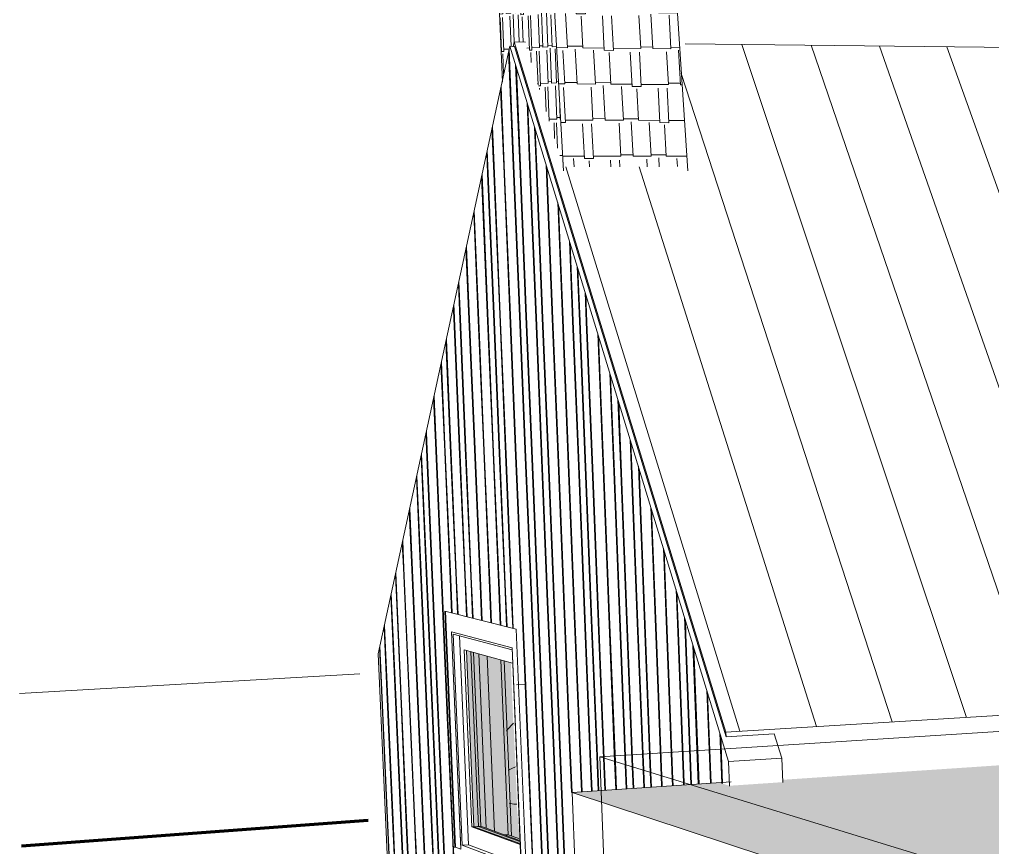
# Model space of a CAD drawing. Header units: inches. Extents: x 5690 to 5695, y -585 to 907.
# Drawn here: x 5690.0548 to 5690.2685, y 907.0477 to 907.2295 of the extents above; entities that cross this region are included whole.
import ezdxf

# ---------------------------------------------------------------- set-up
doc = ezdxf.new("R2010")
doc.units = ezdxf.units.IN
doc.header["$MEASUREMENT"] = 0
doc.layers.add('A-GLAZ-1', color=151, linetype='Continuous', lineweight=13, transparency=0.75)
for name, color, linetype, lineweight in [('A-GLAZ-2', 151, 'Continuous', 9), ('A-ROOF', 132, 'Continuous', 13), ('A-ROOF-1', 132, 'Continuous', 9), ('A-ROOF-PATT-1', 132, 'Continuous', 9), ('A-WALL', 113, 'Continuous', 13), ('A-WALL-1', 113, 'Continuous', 9), ('A-WALL-PATT-1', 111, 'Continuous', 9), ('C-TOPO', 7, 'Continuous', 9), ('C-TOPO-MAJR', 7, 'Continuous', 70), ('G-ANNO-SYMB-1', 111, 'Continuous', 9), ('I-WALL', 2, 'Continuous', 13), ('I-WALL-1', 2, 'Continuous', 9), ('M-HVAC-DUCT', 70, 'Continuous', 9)]:
    doc.layers.add(name, color=color, linetype=linetype, lineweight=lineweight)

# ---------------------------------------------------------------- blocks, each defined once
blk = doc.blocks.new('FP_16-3D View 1')
at = {"layer": 'A-WALL-PATT-1'}
for p, q in [((5690.17275, 907.24725), (5690.17252, 907.25152)), ((5690.17546, 907.24719), (5690.17522, 907.25146)), ((5690.17951, 907.2471), (5690.17927, 907.25136)), ((5690.18287, 907.24703), (5690.18264, 907.25128)), ((5690.18759, 907.24643), (5690.18733, 907.25117)), ((5690.18959, 907.24639), (5690.18933, 907.25112)), ((5690.19555, 907.24675), (5690.19532, 907.25098)), ((5690.1982, 907.2467), (5690.19797, 907.25091)), ((5690.1714, 907.24728), (5690.17275, 907.24725)), ((5690.17274, 907.24758), (5690.17544, 907.24752)), ((5690.17546, 907.24719), (5690.17951, 907.2471)), ((5690.17949, 907.24744), (5690.18285, 907.24736)), ((5690.17289, 907.23878), (5690.17246, 907.24643)), ((5690.17894, 907.23917), (5690.17854, 907.24646)), ((5690.18163, 907.23912), (5690.18121, 907.24674)), ((5690.18287, 907.24703), (5690.18756, 907.24693)), ((5690.18566, 907.23905), (5690.18525, 907.24648)), ((5690.18759, 907.24643), (5690.18959, 907.24639)), ((5690.189, 907.23899), (5690.18862, 907.24592)), ((5690.18956, 907.24689), (5690.19555, 907.24675)), ((5690.19368, 907.23841), (5690.19327, 907.24598)), ((5690.19567, 907.23837), (5690.19526, 907.24594)), ((5690.19553, 907.24708), (5690.19818, 907.24703)), ((5690.1982, 907.2467), (5690.19824, 907.2467)), ((5690.17187, 907.2388), (5690.17289, 907.23878)), ((5690.17286, 907.23928), (5690.17894, 907.23917)), ((5690.17892, 907.2395), (5690.18161, 907.23945)), ((5690.18163, 907.23912), (5690.18566, 907.23905)), ((5690.18564, 907.23938), (5690.18898, 907.23932)), ((5690.18776, 907.2311), (5690.18735, 907.23869)), ((5690.189, 907.23899), (5690.19366, 907.2389)), ((5690.19565, 907.23887), (5690.19876, 907.23881)), ((5690.17705, 907.23075), (5690.17663, 907.23838)), ((5690.17907, 907.23073), (5690.17865, 907.23835)), ((5690.18509, 907.23114), (5690.18469, 907.2384)), ((5690.19176, 907.23104), (5690.19136, 907.23845)), ((5690.19368, 907.23841), (5690.19567, 907.23837)), ((5690.19508, 907.23099), (5690.19471, 907.2379)), ((5690.17227, 907.23165), (5690.17227, 907.23165)), ((5690.17229, 907.23132), (5690.17702, 907.23125)), ((5690.1751, 907.22332), (5690.17469, 907.23079)), ((5690.17705, 907.23075), (5690.17907, 907.23073)), ((5690.17848, 907.22329), (5690.17809, 907.23024)), ((5690.17905, 907.23122), (5690.18509, 907.23114)), ((5690.18321, 907.22274), (5690.18279, 907.23034)), ((5690.18522, 907.22272), (5690.1848, 907.23032)), ((5690.18507, 907.23147), (5690.18775, 907.23143)), ((5690.18776, 907.2311), (5690.19176, 907.23104)), ((5690.1912, 907.22315), (5690.1908, 907.2304)), ((5690.19175, 907.23137), (5690.19507, 907.23132)), ((5690.19386, 907.22313), (5690.19344, 907.23069)), ((5690.19508, 907.23099), (5690.19928, 907.23093)), ((5690.19783, 907.22308), (5690.19743, 907.23047)), ((5690.17509, 907.22366), (5690.17846, 907.22362)), ((5690.17274, 907.22335), (5690.1751, 907.22332)), ((5690.17453, 907.21538), (5690.17413, 907.22267)), ((5690.17724, 907.21536), (5690.17681, 907.22298)), ((5690.17848, 907.22329), (5690.18318, 907.22324)), ((5690.18127, 907.21533), (5690.18086, 907.22277)), ((5690.18321, 907.22274), (5690.18522, 907.22272)), ((5690.18463, 907.21531), (5690.18424, 907.22224)), ((5690.18519, 907.22322), (5690.1912, 907.22315)), ((5690.18933, 907.21478), (5690.18891, 907.22236)), ((5690.19133, 907.21477), (5690.19091, 907.22234)), ((5690.19118, 907.22348), (5690.19384, 907.22346)), ((5690.19386, 907.22313), (5690.19783, 907.22308)), ((5690.19727, 907.21522), (5690.19688, 907.22244)), ((5690.19782, 907.22341), (5690.19977, 907.22339)), ((5690.19991, 907.2152), (5690.1995, 907.22274)), ((5690.17318, 907.21539), (5690.17453, 907.21538)), ((5690.17452, 907.21571), (5690.17722, 907.21569)), ((5690.17724, 907.21536), (5690.18127, 907.21533)), ((5690.18125, 907.21566), (5690.18461, 907.21564)), ((5690.18463, 907.21531), (5690.1893, 907.21528)), ((5690.1913, 907.21526), (5690.19727, 907.21522)), ((5690.19725, 907.21555), (5690.1999, 907.21553)), ((5690.19991, 907.2152), (5690.20031, 907.2152)), ((5690.17467, 907.20693), (5690.17424, 907.21455)), ((5690.18071, 907.20741), (5690.1803, 907.21468)), ((5690.18339, 907.2074), (5690.18297, 907.21499)), ((5690.1874, 907.20739), (5690.18699, 907.2148)), ((5690.18933, 907.21478), (5690.19133, 907.21477)), ((5690.19074, 907.20738), (5690.19036, 907.21428)), ((5690.19541, 907.20687), (5690.195, 907.21442)), ((5690.1974, 907.20686), (5690.19698, 907.2144)), ((5690.17365, 907.20693), (5690.17467, 907.20693)), ((5690.17464, 907.20743), (5690.18071, 907.20741)), ((5690.17882, 907.19899), (5690.1784, 907.20659)), ((5690.18084, 907.19899), (5690.18042, 907.20658)), ((5690.18069, 907.20774), (5690.18337, 907.20773)), ((5690.18339, 907.2074), (5690.1874, 907.20739)), ((5690.18684, 907.19949), (5690.18644, 907.20673)), ((5690.18738, 907.20772), (5690.19072, 907.2077)), ((5690.18951, 907.19949), (5690.18909, 907.20705)), ((5690.19074, 907.20738), (5690.19538, 907.20736)), ((5690.19349, 907.19949), (5690.19309, 907.20688)), ((5690.19541, 907.20687), (5690.1974, 907.20686)), ((5690.19737, 907.20736), (5690.20083, 907.20735)), ((5690.19681, 907.19949), (5690.19643, 907.20638)), ((5690.17405, 907.19981), (5690.17405, 907.19981)), ((5690.17407, 907.19948), (5690.17879, 907.19948)), ((5690.17656, 907.19717), (5690.17646, 907.19898)), ((5690.17882, 907.19899), (5690.18084, 907.19899)), ((5690.17993, 907.19717), (5690.17986, 907.19849)), ((5690.18081, 907.19948), (5690.18684, 907.19949)), ((5690.18463, 907.19718), (5690.18454, 907.19866)), ((5690.18663, 907.19719), (5690.18655, 907.19866)), ((5690.18682, 907.19982), (5690.18949, 907.19982)), ((5690.18951, 907.19949), (5690.19349, 907.19949)), ((5690.19263, 907.1972), (5690.19254, 907.19883)), ((5690.19348, 907.19982), (5690.19679, 907.19982)), ((5690.19528, 907.1972), (5690.19517, 907.19917)), ((5690.19681, 907.19949), (5690.20134, 907.1995)), ((5690.19925, 907.19721), (5690.19915, 907.199))]:
    blk.add_line(p, q, dxfattribs=at)
blk = doc.blocks.new('FP_17-3D View 1')
at = {"layer": 'A-WALL-PATT-1'}
for p, q in [((5690.17033, 907.24744), (5690.17017, 907.25144)), ((5690.1599, 907.24629), (5690.15974, 907.25019)), ((5690.16118, 907.24594), (5690.161, 907.25034)), ((5690.16172, 907.246), (5690.16154, 907.2504)), ((5690.16332, 907.24667), (5690.16316, 907.2506)), ((5690.16405, 907.24675), (5690.16389, 907.25069)), ((5690.16514, 907.24687), (5690.16498, 907.25082)), ((5690.16606, 907.24697), (5690.1659, 907.25093)), ((5690.16737, 907.24661), (5690.16719, 907.25108)), ((5690.16793, 907.24667), (5690.16775, 907.25115)), ((5690.16958, 907.24735), (5690.16942, 907.25135)), ((5690.16513, 907.2472), (5690.16605, 907.2473)), ((5690.16791, 907.24717), (5690.16958, 907.24735)), ((5690.16957, 907.24769), (5690.17032, 907.24777)), ((5690.17033, 907.24744), (5690.17138, 907.24755)), ((5690.15956, 907.24658), (5690.15989, 907.24662)), ((5690.1599, 907.24629), (5690.16116, 907.24643)), ((5690.16085, 907.23856), (5690.16055, 907.24587)), ((5690.16118, 907.24594), (5690.16172, 907.246)), ((5690.16175, 907.23864), (5690.16147, 907.24548)), ((5690.1617, 907.24649), (5690.16332, 907.24667)), ((5690.16303, 907.23826), (5690.16272, 907.24578)), ((5690.16357, 907.23831), (5690.16327, 907.24584)), ((5690.16331, 907.24699), (5690.16404, 907.24707)), ((5690.16405, 907.24675), (5690.16514, 907.24687)), ((5690.16519, 907.23895), (5690.1649, 907.24618)), ((5690.16592, 907.23902), (5690.16562, 907.24659)), ((5690.16606, 907.24697), (5690.16735, 907.24711)), ((5690.16703, 907.23912), (5690.16673, 907.24654)), ((5690.16737, 907.24661), (5690.16793, 907.24667)), ((5690.16795, 907.2392), (5690.16767, 907.24615)), ((5690.16927, 907.23882), (5690.16896, 907.24645)), ((5690.16983, 907.23887), (5690.16952, 907.24651)), ((5690.1715, 907.23953), (5690.17121, 907.24686)), ((5690.16084, 907.23888), (5690.16173, 907.23896)), ((5690.16175, 907.23864), (5690.16301, 907.23875)), ((5690.16355, 907.2388), (5690.16519, 907.23895)), ((5690.16518, 907.23928), (5690.16591, 907.23935)), ((5690.16592, 907.23902), (5690.16703, 907.23912)), ((5690.16701, 907.23945), (5690.16794, 907.23953)), ((5690.16781, 907.23124), (5690.1675, 907.23883)), ((5690.16795, 907.2392), (5690.16925, 907.23932)), ((5690.16892, 907.23132), (5690.16862, 907.23877)), ((5690.16927, 907.23882), (5690.16983, 907.23887)), ((5690.16981, 907.23937), (5690.1715, 907.23953)), ((5690.17118, 907.23099), (5690.17088, 907.23863)), ((5690.17175, 907.23103), (5690.17144, 907.23868)), ((5690.17149, 907.23986), (5690.17181, 907.23989)), ((5690.1599, 907.23847), (5690.16085, 907.23856)), ((5690.1609, 907.23075), (5690.16061, 907.23788)), ((5690.16162, 907.2308), (5690.16131, 907.23827)), ((5690.1627, 907.23088), (5690.1624, 907.23821)), ((5690.16303, 907.23826), (5690.16357, 907.23831)), ((5690.1636, 907.23094), (5690.16332, 907.2378)), ((5690.16489, 907.23054), (5690.16459, 907.23807)), ((5690.16544, 907.23058), (5690.16513, 907.23812)), ((5690.16707, 907.23119), (5690.16678, 907.23843)), ((5690.16985, 907.23139), (5690.16957, 907.23835)), ((5690.16022, 907.2307), (5690.1609, 907.23075)), ((5690.16089, 907.23107), (5690.16161, 907.23112)), ((5690.16162, 907.2308), (5690.1627, 907.23088)), ((5690.16272, 907.22364), (5690.16245, 907.23021)), ((5690.16268, 907.2312), (5690.16359, 907.23127)), ((5690.16341, 907.22458), (5690.16316, 907.23058)), ((5690.1636, 907.23094), (5690.16487, 907.23103)), ((5690.1645, 907.22457), (5690.16426, 907.2305)), ((5690.16489, 907.23054), (5690.16544, 907.23058)), ((5690.16541, 907.22455), (5690.16519, 907.23007)), ((5690.16542, 907.23107), (5690.16707, 907.23119)), ((5690.16677, 907.22277), (5690.16646, 907.23032)), ((5690.16732, 907.2228), (5690.16701, 907.23036)), ((5690.16706, 907.23152), (5690.1678, 907.23157)), ((5690.16781, 907.23124), (5690.16892, 907.23132)), ((5690.16896, 907.22338), (5690.16867, 907.23064)), ((5690.16891, 907.23165), (5690.16984, 907.23172)), ((5690.16971, 907.22342), (5690.1694, 907.23103)), ((5690.16985, 907.23139), (5690.17116, 907.23149)), ((5690.17083, 907.22348), (5690.17053, 907.23094)), ((5690.17118, 907.23099), (5690.17175, 907.23103)), ((5690.17177, 907.22353), (5690.17148, 907.23051)), ((5690.17173, 907.23153), (5690.17228, 907.23157)), ((5690.16062, 907.22245), (5690.16031, 907.22989)), ((5690.16115, 907.22248), (5690.16085, 907.22993)), ((5690.16895, 907.22371), (5690.16969, 907.22375)), ((5690.17081, 907.22381), (5690.17175, 907.22386)), ((5690.16054, 907.22293), (5690.1606, 907.22294)), ((5690.16062, 907.22245), (5690.16115, 907.22248)), ((5690.16109, 907.21758), (5690.16091, 907.22198)), ((5690.16113, 907.22297), (5690.16227, 907.22303)), ((5690.16617, 907.22323), (5690.16675, 907.22326)), ((5690.16677, 907.22277), (5690.16732, 907.2228)), ((5690.16716, 907.22004), (5690.16706, 907.22229)), ((5690.1673, 907.22329), (5690.16896, 907.22338)), ((5690.16865, 907.2152), (5690.16835, 907.22252)), ((5690.16921, 907.21498), (5690.1689, 907.22255)), ((5690.16971, 907.22342), (5690.17083, 907.22348)), ((5690.17087, 907.21553), (5690.17057, 907.2228)), ((5690.17162, 907.21555), (5690.17131, 907.22318)), ((5690.17177, 907.22353), (5690.17272, 907.22358)), ((5690.17274, 907.21559), (5690.17244, 907.22307)), ((5690.16857, 907.21545), (5690.16864, 907.21545)), ((5690.16919, 907.21547), (5690.17087, 907.21553)), ((5690.17085, 907.21586), (5690.1716, 907.21588)), ((5690.17162, 907.21555), (5690.17274, 907.21559)), ((5690.17273, 907.21592), (5690.17315, 907.21594)), ((5690.16872, 907.21496), (5690.16921, 907.21498)), ((5690.16897, 907.21416), (5690.16895, 907.21447)), ((5690.17046, 907.2093), (5690.17025, 907.21468)), ((5690.17111, 907.2072), (5690.17081, 907.2147)), ((5690.17278, 907.20762), (5690.17249, 907.21492)), ((5690.17354, 907.20764), (5690.17334, 907.21262)), ((5690.17109, 907.2076), (5690.17278, 907.20762)), ((5690.17229, 907.20335), (5690.17216, 907.20679)), ((5690.17294, 907.20125), (5690.17272, 907.20679)), ((5690.17277, 907.20796), (5690.17352, 907.20797)), ((5690.17354, 907.20764), (5690.17362, 907.20764)), ((5690.17343, 907.19968), (5690.17406, 907.19967)), ((5690.17414, 907.19737), (5690.17408, 907.19885))]:
    blk.add_line(p, q, dxfattribs=at)
blk = doc.blocks.new('FP_18-3D View 1')
at = {"layer": 'A-WALL-PATT-1'}
for p, q in [((5690.1633, 907.19562), (5690.1622, 907.22243)), ((5690.16344, 907.19562), (5690.16232, 907.22296)), ((5690.16471, 907.1956), (5690.16374, 907.21945)), ((5690.16485, 907.1956), (5690.16389, 907.21893)), ((5690.16118, 907.19565), (5690.16042, 907.21419)), ((5690.16132, 907.19564), (5690.16053, 907.21472)), ((5690.16687, 907.19557), (5690.16623, 907.21131)), ((5690.16701, 907.19557), (5690.16639, 907.21079)), ((5690.15895, 907.19567), (5690.15854, 907.20553)), ((5690.15908, 907.19567), (5690.15865, 907.20605)), ((5690.1683, 907.19555), (5690.16788, 907.2059)), ((5690.16844, 907.19555), (5690.16804, 907.20537)), ((5690.15758, 907.19569), (5690.15739, 907.20021)), ((5690.15771, 907.19569), (5690.1575, 907.20073)), ((5690.1705, 907.19553), (5690.17041, 907.19763)), ((5690.17064, 907.19552), (5690.17058, 907.1971)), ((5690.15749, 907.16503), (5690.15625, 907.19494)), ((5690.15763, 907.16502), (5690.15636, 907.19545)), ((5690.15886, 907.16491), (5690.15758, 907.19569)), ((5690.15758, 907.19569), (5690.15758, 907.19569)), ((5690.15899, 907.1649), (5690.15771, 907.19569)), ((5690.15771, 907.19569), (5690.15771, 907.19569)), ((5690.16023, 907.16479), (5690.15895, 907.19567)), ((5690.15895, 907.19567), (5690.15895, 907.19567)), ((5690.16036, 907.16478), (5690.15908, 907.19567)), ((5690.15908, 907.19567), (5690.15908, 907.19567)), ((5690.16246, 907.1646), (5690.16118, 907.19565)), ((5690.16118, 907.19565), (5690.16118, 907.19565)), ((5690.1626, 907.16459), (5690.16132, 907.19564)), ((5690.16132, 907.19564), (5690.16132, 907.19564)), ((5690.16458, 907.16441), (5690.1633, 907.19562)), ((5690.1633, 907.19562), (5690.1633, 907.19562)), ((5690.16472, 907.1644), (5690.16344, 907.19562)), ((5690.16344, 907.19562), (5690.16344, 907.19562)), ((5690.16599, 907.16429), (5690.16471, 907.1956)), ((5690.16471, 907.1956), (5690.16471, 907.1956)), ((5690.16613, 907.16428), (5690.16485, 907.1956)), ((5690.16485, 907.1956), (5690.16485, 907.1956)), ((5690.16815, 907.1641), (5690.16687, 907.19557)), ((5690.16687, 907.19557), (5690.16687, 907.19557)), ((5690.16829, 907.16409), (5690.16701, 907.19557)), ((5690.16701, 907.19557), (5690.16701, 907.19557)), ((5690.16959, 907.16397), (5690.1683, 907.19555)), ((5690.1683, 907.19555), (5690.1683, 907.19555)), ((5690.16973, 907.16396), (5690.16844, 907.19555)), ((5690.16844, 907.19555), (5690.16844, 907.19555)), ((5690.17178, 907.16378), (5690.1705, 907.19553)), ((5690.1705, 907.19553), (5690.1705, 907.19553)), ((5690.17192, 907.16377), (5690.17064, 907.19552)), ((5690.17064, 907.19552), (5690.17064, 907.19552)), ((5690.15557, 907.1652), (5690.15464, 907.18752)), ((5690.174, 907.16359), (5690.17297, 907.1893)), ((5690.17414, 907.16358), (5690.17313, 907.18876)), ((5690.15544, 907.16521), (5690.15453, 907.18701)), ((5690.17624, 907.16339), (5690.17554, 907.18088)), ((5690.15341, 907.16539), (5690.15283, 907.17918)), ((5690.15354, 907.16538), (5690.15294, 907.17968)), ((5690.17638, 907.16338), (5690.17571, 907.18034)), ((5690.17773, 907.16326), (5690.17725, 907.17529)), ((5690.17788, 907.16325), (5690.17742, 907.17475)), ((5690.15141, 907.16557), (5690.15116, 907.17144)), ((5690.15153, 907.16556), (5690.15126, 907.17193)), ((5690.17923, 907.16313), (5690.17897, 907.16967)), ((5690.17938, 907.16312), (5690.17914, 907.16912)), ((5690.15009, 907.16568), (5690.15006, 907.16637)), ((5690.15022, 907.16567), (5690.15017, 907.16686)), ((5690.15136, 907.13572), (5690.15009, 907.16568)), ((5690.15009, 907.16568), (5690.15009, 907.16568)), ((5690.15149, 907.1357), (5690.15022, 907.16567)), ((5690.15022, 907.16567), (5690.15022, 907.16567)), ((5690.15268, 907.13551), (5690.15141, 907.16557)), ((5690.15141, 907.16557), (5690.15141, 907.16557)), ((5690.1528, 907.13549), (5690.15153, 907.16556)), ((5690.15153, 907.16556), (5690.15153, 907.16556)), ((5690.15469, 907.13519), (5690.15341, 907.16539)), ((5690.15341, 907.16539), (5690.15341, 907.16539)), ((5690.15482, 907.13517), (5690.15354, 907.16538)), ((5690.15354, 907.16538), (5690.15354, 907.16538)), ((5690.15672, 907.13486), (5690.15544, 907.16521)), ((5690.15544, 907.16521), (5690.15544, 907.16521)), ((5690.15685, 907.13484), (5690.15557, 907.1652)), ((5690.15557, 907.1652), (5690.15557, 907.1652)), ((5690.15877, 907.13453), (5690.15749, 907.16503)), ((5690.15749, 907.16503), (5690.15749, 907.16503)), ((5690.1589, 907.13451), (5690.15763, 907.16502)), ((5690.15763, 907.16502), (5690.15763, 907.16502)), ((5690.16013, 907.13431), (5690.15886, 907.16491)), ((5690.15886, 907.16491), (5690.15886, 907.16491)), ((5690.16026, 907.13429), (5690.15899, 907.1649)), ((5690.15899, 907.1649), (5690.15899, 907.1649)), ((5690.1615, 907.13409), (5690.16023, 907.16479)), ((5690.16023, 907.16479), (5690.16023, 907.16479)), ((5690.16164, 907.13406), (5690.16036, 907.16478)), ((5690.16036, 907.16478), (5690.16036, 907.16478)), ((5690.16374, 907.13373), (5690.16246, 907.1646)), ((5690.16246, 907.1646), (5690.16246, 907.1646)), ((5690.16387, 907.1337), (5690.1626, 907.16459)), ((5690.1626, 907.16459), (5690.1626, 907.16459)), ((5690.16586, 907.13338), (5690.16458, 907.16441)), ((5690.16458, 907.16441), (5690.16458, 907.16441)), ((5690.16599, 907.13336), (5690.16472, 907.1644)), ((5690.16472, 907.1644), (5690.16472, 907.1644)), ((5690.16727, 907.13315), (5690.16599, 907.16429)), ((5690.16599, 907.16429), (5690.16599, 907.16429)), ((5690.16741, 907.13313), (5690.16613, 907.16428)), ((5690.16613, 907.16428), (5690.16613, 907.16428)), ((5690.16943, 907.13281), (5690.16815, 907.1641)), ((5690.16815, 907.1641), (5690.16815, 907.1641)), ((5690.16957, 907.13278), (5690.16829, 907.16409)), ((5690.16829, 907.16409), (5690.16829, 907.16409)), ((5690.17086, 907.13257), (5690.16959, 907.16397)), ((5690.16959, 907.16397), (5690.16959, 907.16397)), ((5690.171, 907.13255), (5690.16973, 907.16396)), ((5690.16973, 907.16396), (5690.16973, 907.16396)), ((5690.17306, 907.13222), (5690.17178, 907.16378)), ((5690.17178, 907.16378), (5690.17178, 907.16378)), ((5690.1732, 907.1322), (5690.17192, 907.16377)), ((5690.17192, 907.16377), (5690.17192, 907.16377)), ((5690.17527, 907.13186), (5690.174, 907.16359)), ((5690.174, 907.16359), (5690.174, 907.16359)), ((5690.17542, 907.13184), (5690.17414, 907.16358)), ((5690.17414, 907.16358), (5690.17414, 907.16358)), ((5690.17752, 907.1315), (5690.17624, 907.16339)), ((5690.17624, 907.16339), (5690.17624, 907.16339)), ((5690.17766, 907.13148), (5690.17638, 907.16338)), ((5690.17638, 907.16338), (5690.17638, 907.16338)), ((5690.17901, 907.13126), (5690.17773, 907.16326)), ((5690.17773, 907.16326), (5690.17773, 907.16326)), ((5690.17915, 907.13124), (5690.17788, 907.16325)), ((5690.17788, 907.16325), (5690.17788, 907.16325)), ((5690.18051, 907.13102), (5690.17923, 907.16313)), ((5690.17923, 907.16313), (5690.17923, 907.16313)), ((5690.18065, 907.13099), (5690.17938, 907.16312)), ((5690.17938, 907.16312), (5690.17938, 907.16312)), ((5690.18295, 907.13062), (5690.18177, 907.16053)), ((5690.1831, 907.1306), (5690.18194, 907.15997)), ((5690.14938, 907.13604), (5690.14842, 907.15877)), ((5690.14951, 907.13602), (5690.14852, 907.15926)), ((5690.14809, 907.13625), (5690.14734, 907.15381)), ((5690.14821, 907.13623), (5690.14744, 907.15429)), ((5690.18527, 907.13025), (5690.18443, 907.15185)), ((5690.18542, 907.13022), (5690.1846, 907.15129)), ((5690.14627, 907.13655), (5690.14583, 907.14682)), ((5690.14614, 907.13657), (5690.14573, 907.14635)), ((5690.18682, 907.13), (5690.18619, 907.14609)), ((5690.18697, 907.12997), (5690.18636, 907.14553)), ((5690.1441, 907.1369), (5690.14403, 907.1385)), ((5690.14422, 907.13688), (5690.14413, 907.13897)), ((5690.14535, 907.10763), (5690.1441, 907.1369)), ((5690.1441, 907.1369), (5690.1441, 907.1369)), ((5690.14548, 907.1076), (5690.14422, 907.13688)), ((5690.14422, 907.13688), (5690.14422, 907.13688)), ((5690.14741, 907.10715), (5690.14614, 907.13657)), ((5690.14614, 907.13657), (5690.14614, 907.13657)), ((5690.14753, 907.10712), (5690.14627, 907.13655)), ((5690.14627, 907.13655), (5690.14627, 907.13655)), ((5690.14935, 907.1067), (5690.14809, 907.13625)), ((5690.14809, 907.13625), (5690.14809, 907.13625)), ((5690.14948, 907.10667), (5690.14821, 907.13623)), ((5690.14821, 907.13623), (5690.14821, 907.13623)), ((5690.15065, 907.10639), (5690.14938, 907.13604)), ((5690.14938, 907.13604), (5690.14938, 907.13604)), ((5690.15077, 907.10636), (5690.14951, 907.13602)), ((5690.14951, 907.13602), (5690.14951, 907.13602)), ((5690.18918, 907.12962), (5690.18889, 907.13728)), ((5690.18934, 907.12959), (5690.18906, 907.13671)), ((5690.14422, 907.1079), (5690.14308, 907.13415)), ((5690.15262, 907.10593), (5690.15136, 907.13572)), ((5690.15136, 907.13572), (5690.15136, 907.13572)), ((5690.15275, 907.1059), (5690.15149, 907.1357)), ((5690.15149, 907.1357), (5690.15149, 907.1357)), ((5690.15394, 907.10562), (5690.15268, 907.13551)), ((5690.15268, 907.13551), (5690.15268, 907.13551)), ((5690.15407, 907.10559), (5690.1528, 907.13549)), ((5690.1528, 907.13549), (5690.1528, 907.13549)), ((5690.15595, 907.10515), (5690.15469, 907.13519)), ((5690.15469, 907.13519), (5690.15469, 907.13519)), ((5690.15608, 907.10512), (5690.15482, 907.13517)), ((5690.15482, 907.13517), (5690.15482, 907.13517)), ((5690.15798, 907.10467), (5690.15672, 907.13486)), ((5690.15672, 907.13486), (5690.15672, 907.13486)), ((5690.15811, 907.10464), (5690.15685, 907.13484)), ((5690.15685, 907.13484), (5690.15685, 907.13484)), ((5690.16003, 907.10419), (5690.15877, 907.13453)), ((5690.15877, 907.13453), (5690.15877, 907.13453)), ((5690.16016, 907.10416), (5690.1589, 907.13451)), ((5690.1589, 907.13451), (5690.1589, 907.13451)), ((5690.1614, 907.10387), (5690.16013, 907.13431)), ((5690.16013, 907.13431), (5690.16013, 907.13431)), ((5690.16153, 907.10384), (5690.16026, 907.13429)), ((5690.16026, 907.13429), (5690.16026, 907.13429)), ((5690.16277, 907.10355), (5690.1615, 907.13409)), ((5690.1615, 907.13409), (5690.1615, 907.13409)), ((5690.1629, 907.10352), (5690.16164, 907.13406)), ((5690.16164, 907.13406), (5690.16164, 907.13406)), ((5690.14409, 907.10793), (5690.14298, 907.13368)), ((5690.165, 907.10303), (5690.16374, 907.13373)), ((5690.16374, 907.13373), (5690.16374, 907.13373)), ((5690.16514, 907.10299), (5690.16387, 907.1337)), ((5690.16387, 907.1337), (5690.16387, 907.1337)), ((5690.16713, 907.10253), (5690.16586, 907.13338)), ((5690.16586, 907.13338), (5690.16586, 907.13338)), ((5690.16726, 907.1025), (5690.16599, 907.13336)), ((5690.16599, 907.13336), (5690.16599, 907.13336)), ((5690.16854, 907.1022), (5690.16727, 907.13315)), ((5690.16727, 907.13315), (5690.16727, 907.13315)), ((5690.16867, 907.10216), (5690.16741, 907.13313)), ((5690.16741, 907.13313), (5690.16741, 907.13313)), ((5690.17069, 907.10169), (5690.16943, 907.13281)), ((5690.16943, 907.13281), (5690.16943, 907.13281)), ((5690.17083, 907.10166), (5690.16957, 907.13278)), ((5690.16957, 907.13278), (5690.16957, 907.13278)), ((5690.17213, 907.10135), (5690.17086, 907.13257)), ((5690.17086, 907.13257), (5690.17086, 907.13257)), ((5690.17227, 907.10132), (5690.171, 907.13255)), ((5690.171, 907.13255), (5690.171, 907.13255)), ((5690.17433, 907.10084), (5690.17306, 907.13222)), ((5690.17306, 907.13222), (5690.17306, 907.13222)), ((5690.17447, 907.10081), (5690.1732, 907.1322)), ((5690.1732, 907.1322), (5690.1732, 907.1322)), ((5690.17654, 907.10032), (5690.17527, 907.13186)), ((5690.17527, 907.13186), (5690.17527, 907.13186)), ((5690.17669, 907.10029), (5690.17542, 907.13184)), ((5690.17542, 907.13184), (5690.17542, 907.13184)), ((5690.17878, 907.09979), (5690.17752, 907.1315)), ((5690.17752, 907.1315), (5690.17752, 907.1315)), ((5690.17893, 907.09976), (5690.17766, 907.13148)), ((5690.17766, 907.13148), (5690.17766, 907.13148)), ((5690.18028, 907.09944), (5690.17901, 907.13126)), ((5690.17901, 907.13126), (5690.17901, 907.13126)), ((5690.18042, 907.09941), (5690.17915, 907.13124)), ((5690.17915, 907.13124), (5690.17915, 907.13124)), ((5690.18178, 907.09909), (5690.18051, 907.13102)), ((5690.18051, 907.13102), (5690.18051, 907.13102)), ((5690.18192, 907.09906), (5690.18065, 907.13099)), ((5690.18065, 907.13099), (5690.18065, 907.13099)), ((5690.18422, 907.09852), (5690.18295, 907.13062)), ((5690.18295, 907.13062), (5690.18295, 907.13062)), ((5690.18437, 907.09848), (5690.1831, 907.1306)), ((5690.1831, 907.1306), (5690.1831, 907.1306)), ((5690.18654, 907.09797), (5690.18527, 907.13025)), ((5690.18527, 907.13025), (5690.18527, 907.13025)), ((5690.18669, 907.09794), (5690.18542, 907.13022)), ((5690.18542, 907.13022), (5690.18542, 907.13022)), ((5690.18809, 907.09761), (5690.18682, 907.13)), ((5690.18682, 907.13), (5690.18682, 907.13)), ((5690.18824, 907.09758), (5690.18697, 907.12997)), ((5690.18697, 907.12997), (5690.18697, 907.12997)), ((5690.19045, 907.09706), (5690.18918, 907.12962)), ((5690.18918, 907.12962), (5690.18918, 907.12962)), ((5690.1906, 907.09702), (5690.18934, 907.12959)), ((5690.18934, 907.12959), (5690.18934, 907.12959)), ((5690.19076, 907.12936), (5690.19068, 907.13142)), ((5690.19091, 907.12934), (5690.19085, 907.13086)), ((5690.14284, 907.10822), (5690.14195, 907.1289)), ((5690.14296, 907.10819), (5690.14205, 907.12936)), ((5690.19202, 907.09669), (5690.19076, 907.12936)), ((5690.19076, 907.12936), (5690.19076, 907.12936)), ((5690.19218, 907.09665), (5690.19091, 907.12934)), ((5690.19091, 907.12934), (5690.19091, 907.12934)), ((5690.14096, 907.10866), (5690.14039, 907.12171)), ((5690.14108, 907.10864), (5690.14049, 907.12217)), ((5690.19443, 907.09612), (5690.19341, 907.12248)), ((5690.19459, 907.09609), (5690.19359, 907.12191)), ((5690.13921, 907.10907), (5690.13895, 907.11505)), ((5690.13909, 907.1091), (5690.13885, 907.1146)), ((5690.19686, 907.09555), (5690.19618, 907.11345)), ((5690.19702, 907.09552), (5690.19635, 907.11288)), ((5690.14034, 907.08045), (5690.13909, 907.1091)), ((5690.13909, 907.1091), (5690.13909, 907.1091)), ((5690.14046, 907.08041), (5690.13921, 907.10907)), ((5690.13921, 907.10907), (5690.13921, 907.10907)), ((5690.14221, 907.07987), (5690.14096, 907.10866)), ((5690.14096, 907.10866), (5690.14096, 907.10866)), ((5690.14233, 907.07984), (5690.14108, 907.10864)), ((5690.14108, 907.10864), (5690.14108, 907.10864)), ((5690.13849, 907.08101), (5690.13733, 907.10757)), ((5690.13861, 907.08098), (5690.13743, 907.10802)), ((5690.14409, 907.0793), (5690.14284, 907.10822)), ((5690.14284, 907.10822), (5690.14284, 907.10822)), ((5690.14421, 907.07926), (5690.14296, 907.10819)), ((5690.14296, 907.10819), (5690.14296, 907.10819)), ((5690.14535, 907.07891), (5690.14409, 907.10793)), ((5690.14409, 907.10793), (5690.14409, 907.10793)), ((5690.14547, 907.07887), (5690.14422, 907.1079)), ((5690.14422, 907.1079), (5690.14422, 907.1079)), ((5690.14661, 907.07852), (5690.14535, 907.10763)), ((5690.14535, 907.10763), (5690.14535, 907.10763)), ((5690.14673, 907.07849), (5690.14548, 907.1076)), ((5690.14548, 907.1076), (5690.14548, 907.1076)), ((5690.14866, 907.0779), (5690.14741, 907.10715)), ((5690.14741, 907.10715), (5690.14741, 907.10715)), ((5690.14878, 907.07786), (5690.14753, 907.10712)), ((5690.14753, 907.10712), (5690.14753, 907.10712)), ((5690.14967, 907.09925), (5690.14935, 907.1067)), ((5690.14935, 907.1067), (5690.14935, 907.1067)), ((5690.14979, 907.09922), (5690.14948, 907.10667)), ((5690.14948, 907.10667), (5690.14948, 907.10667)), ((5690.15096, 907.09893), (5690.15065, 907.10639)), ((5690.15065, 907.10639), (5690.15065, 907.10639)), ((5690.15109, 907.0989), (5690.15077, 907.10636)), ((5690.15077, 907.10636), (5690.15077, 907.10636)), ((5690.15294, 907.09843), (5690.15262, 907.10593)), ((5690.15262, 907.10593), (5690.15262, 907.10593)), ((5690.15307, 907.0984), (5690.15275, 907.1059)), ((5690.15275, 907.1059), (5690.15275, 907.1059)), ((5690.15426, 907.09809), (5690.15394, 907.10562)), ((5690.15394, 907.10562), (5690.15394, 907.10562)), ((5690.15439, 907.09806), (5690.15407, 907.10559)), ((5690.15407, 907.10559), (5690.15407, 907.10559)), ((5690.15627, 907.09759), (5690.15595, 907.10515)), ((5690.15595, 907.10515), (5690.15595, 907.10515)), ((5690.1564, 907.09755), (5690.15608, 907.10512)), ((5690.15608, 907.10512), (5690.15608, 907.10512)), ((5690.1583, 907.09707), (5690.15798, 907.10467)), ((5690.15798, 907.10467), (5690.15798, 907.10467)), ((5690.15843, 907.09704), (5690.15811, 907.10464)), ((5690.15811, 907.10464), (5690.15811, 907.10464)), ((5690.16035, 907.09655), (5690.16003, 907.10419)), ((5690.16003, 907.10419), (5690.16003, 907.10419)), ((5690.16048, 907.09652), (5690.16016, 907.10416)), ((5690.16016, 907.10416), (5690.16016, 907.10416)), ((5690.19932, 907.09498), (5690.19896, 907.10434)), ((5690.13728, 907.08138), (5690.13633, 907.10297)), ((5690.1374, 907.08135), (5690.13643, 907.10342)), ((5690.16171, 907.09621), (5690.1614, 907.10387)), ((5690.1614, 907.10387), (5690.1614, 907.10387)), ((5690.16185, 907.09618), (5690.16153, 907.10384)), ((5690.16153, 907.10384), (5690.16153, 907.10384)), ((5690.16309, 907.09586), (5690.16277, 907.10355)), ((5690.16277, 907.10355), (5690.16277, 907.10355)), ((5690.16322, 907.09583), (5690.1629, 907.10352)), ((5690.1629, 907.10352), (5690.1629, 907.10352)), ((5690.16626, 907.0725), (5690.165, 907.10303)), ((5690.165, 907.10303), (5690.165, 907.10303)), ((5690.1664, 907.07246), (5690.16514, 907.10299)), ((5690.16514, 907.10299), (5690.16514, 907.10299)), ((5690.16839, 907.07185), (5690.16713, 907.10253)), ((5690.16713, 907.10253), (5690.16713, 907.10253)), ((5690.16852, 907.0718), (5690.16726, 907.1025)), ((5690.16726, 907.1025), (5690.16726, 907.1025)), ((5690.1698, 907.07141), (5690.16854, 907.1022)), ((5690.16854, 907.1022), (5690.16854, 907.1022)), ((5690.16993, 907.07137), (5690.16867, 907.10216)), ((5690.16867, 907.10216), (5690.16867, 907.10216)), ((5690.19948, 907.09494), (5690.19914, 907.10376)), ((5690.17196, 907.07075), (5690.17069, 907.10169)), ((5690.17069, 907.10169), (5690.17069, 907.10169)), ((5690.17209, 907.07071), (5690.17083, 907.10166)), ((5690.17083, 907.10166), (5690.17083, 907.10166)), ((5690.17339, 907.07031), (5690.17213, 907.10135)), ((5690.17213, 907.10135), (5690.17213, 907.10135)), ((5690.17353, 907.07027), (5690.17227, 907.10132)), ((5690.17227, 907.10132), (5690.17227, 907.10132)), ((5690.17559, 907.06964), (5690.17433, 907.10084)), ((5690.17433, 907.10084), (5690.17433, 907.10084)), ((5690.17573, 907.06959), (5690.17447, 907.10081)), ((5690.17447, 907.10081), (5690.17447, 907.10081)), ((5690.1778, 907.06896), (5690.17654, 907.10032)), ((5690.17654, 907.10032), (5690.17654, 907.10032)), ((5690.17795, 907.06891), (5690.17669, 907.10029)), ((5690.17669, 907.10029), (5690.17669, 907.10029)), ((5690.18005, 907.06827), (5690.17878, 907.09979)), ((5690.17878, 907.09979), (5690.17878, 907.09979)), ((5690.18019, 907.06823), (5690.17893, 907.09976)), ((5690.17893, 907.09976), (5690.17893, 907.09976)), ((5690.18154, 907.06781), (5690.18028, 907.09944)), ((5690.18028, 907.09944), (5690.18028, 907.09944)), ((5690.18168, 907.06777), (5690.18042, 907.09941)), ((5690.18042, 907.09941), (5690.18042, 907.09941)), ((5690.18304, 907.06735), (5690.18178, 907.09909)), ((5690.18178, 907.09909), (5690.18178, 907.09909)), ((5690.18318, 907.06731), (5690.18192, 907.09906)), ((5690.18192, 907.09906), (5690.18192, 907.09906)), ((5690.18548, 907.0666), (5690.18422, 907.09852)), ((5690.18422, 907.09852), (5690.18422, 907.09852)), ((5690.18563, 907.06656), (5690.18437, 907.09848)), ((5690.18437, 907.09848), (5690.18437, 907.09848)), ((5690.1878, 907.06589), (5690.18654, 907.09797)), ((5690.18654, 907.09797), (5690.18654, 907.09797)), ((5690.18795, 907.06585), (5690.18669, 907.09794)), ((5690.18669, 907.09794), (5690.18669, 907.09794)), ((5690.18935, 907.06542), (5690.18809, 907.09761)), ((5690.18809, 907.09761), (5690.18809, 907.09761)), ((5690.1895, 907.06537), (5690.18824, 907.09758)), ((5690.18824, 907.09758), (5690.18824, 907.09758)), ((5690.20096, 907.09459), (5690.20082, 907.09829)), ((5690.20112, 907.09456), (5690.201, 907.0977)), ((5690.13546, 907.08194), (5690.13484, 907.09607)), ((5690.13558, 907.08191), (5690.13493, 907.0965)), ((5690.19171, 907.06469), (5690.19045, 907.09706)), ((5690.19045, 907.09706), (5690.19045, 907.09706)), ((5690.19186, 907.06465), (5690.1906, 907.09702)), ((5690.1906, 907.09702), (5690.1906, 907.09702)), ((5690.19329, 907.06421), (5690.19202, 907.09669)), ((5690.19202, 907.09669), (5690.19202, 907.09669)), ((5690.19344, 907.06416), (5690.19218, 907.09665)), ((5690.19218, 907.09665), (5690.19218, 907.09665)), ((5690.19569, 907.06347), (5690.19443, 907.09612)), ((5690.19443, 907.09612), (5690.19443, 907.09612)), ((5690.19585, 907.06343), (5690.19459, 907.09609)), ((5690.19459, 907.09609), (5690.19459, 907.09609)), ((5690.19812, 907.06273), (5690.19686, 907.09555)), ((5690.19686, 907.09555), (5690.19686, 907.09555)), ((5690.19828, 907.06268), (5690.19702, 907.09552)), ((5690.19702, 907.09552), (5690.19702, 907.09552)), ((5690.20058, 907.06197), (5690.19932, 907.09498)), ((5690.19932, 907.09498), (5690.19932, 907.09498)), ((5690.20074, 907.06192), (5690.19948, 907.09494)), ((5690.19948, 907.09494), (5690.19948, 907.09494)), ((5690.20221, 907.06154), (5690.20096, 907.09459)), ((5690.20096, 907.09459), (5690.20096, 907.09459)), ((5690.20237, 907.06155), (5690.20112, 907.09456)), ((5690.20112, 907.09456), (5690.20112, 907.09456)), ((5690.13427, 907.08231), (5690.13386, 907.09155)), ((5690.13438, 907.08227), (5690.13395, 907.09198)), ((5690.20384, 907.06165), (5690.20268, 907.09219)), ((5690.204, 907.06166), (5690.20286, 907.0916)), ((5690.13551, 907.05424), (5690.13427, 907.08231)), ((5690.13427, 907.08231), (5690.13427, 907.08231)), ((5690.13562, 907.05419), (5690.13438, 907.08227)), ((5690.13438, 907.08227), (5690.13438, 907.08227)), ((5690.1367, 907.05379), (5690.13546, 907.08194)), ((5690.13546, 907.08194), (5690.13546, 907.08194)), ((5690.13682, 907.05374), (5690.13558, 907.08191)), ((5690.13558, 907.08191), (5690.13558, 907.08191)), ((5690.13852, 907.0531), (5690.13728, 907.08138)), ((5690.13728, 907.08138), (5690.13728, 907.08138)), ((5690.13864, 907.05305), (5690.1374, 907.08135)), ((5690.1374, 907.08135), (5690.1374, 907.08135)), ((5690.13973, 907.05264), (5690.13849, 907.08101)), ((5690.13849, 907.08101), (5690.13849, 907.08101)), ((5690.13985, 907.0526), (5690.13861, 907.08098)), ((5690.13861, 907.08098), (5690.13861, 907.08098)), ((5690.14158, 907.05194), (5690.14034, 907.08045)), ((5690.14034, 907.08045), (5690.14034, 907.08045)), ((5690.20649, 907.06182), (5690.20572, 907.08228)), ((5690.20665, 907.06183), (5690.2059, 907.08169)), ((5690.1417, 907.0519), (5690.14046, 907.08041)), ((5690.14046, 907.08041), (5690.14046, 907.08041)), ((5690.14345, 907.05124), (5690.14221, 907.07987)), ((5690.14221, 907.07987), (5690.14221, 907.07987)), ((5690.14357, 907.05119), (5690.14233, 907.07984)), ((5690.14233, 907.07984), (5690.14233, 907.07984)), ((5690.14534, 907.05052), (5690.14409, 907.0793)), ((5690.14409, 907.0793), (5690.14409, 907.0793)), ((5690.14546, 907.05048), (5690.14421, 907.07926)), ((5690.14421, 907.07926), (5690.14421, 907.07926)), ((5690.14659, 907.05005), (5690.14535, 907.07891)), ((5690.14535, 907.07891), (5690.14535, 907.07891)), ((5690.14671, 907.05), (5690.14547, 907.07887)), ((5690.14547, 907.07887), (5690.14547, 907.07887)), ((5690.14785, 907.04957), (5690.14661, 907.07852)), ((5690.14661, 907.07852), (5690.14661, 907.07852)), ((5690.14798, 907.04952), (5690.14673, 907.07849)), ((5690.14673, 907.07849), (5690.14673, 907.07849)), ((5690.14991, 907.0488), (5690.14866, 907.0779)), ((5690.14866, 907.0779), (5690.14866, 907.0779)), ((5690.15003, 907.04875), (5690.14878, 907.07786)), ((5690.14878, 907.07786), (5690.14878, 907.07786)), ((5690.16752, 907.04214), (5690.16626, 907.0725)), ((5690.16626, 907.0725), (5690.16626, 907.0725)), ((5690.16765, 907.04209), (5690.1664, 907.07246)), ((5690.1664, 907.07246), (5690.1664, 907.07246)), ((5690.20901, 907.06181), (5690.2086, 907.07288)), ((5690.20917, 907.06176), (5690.20878, 907.07227)), ((5690.16964, 907.04134), (5690.16839, 907.07185)), ((5690.16839, 907.07185), (5690.16839, 907.07185)), ((5690.16977, 907.04129), (5690.16852, 907.0718)), ((5690.16852, 907.0718), (5690.16852, 907.0718)), ((5690.17105, 907.0408), (5690.1698, 907.07141)), ((5690.1698, 907.07141), (5690.1698, 907.07141)), ((5690.17119, 907.04075), (5690.16993, 907.07137)), ((5690.16993, 907.07137), (5690.16993, 907.07137)), ((5690.17321, 907.03999), (5690.17196, 907.07075)), ((5690.17196, 907.07075), (5690.17196, 907.07075)), ((5690.17335, 907.03994), (5690.17209, 907.07071)), ((5690.17209, 907.07071), (5690.17209, 907.07071)), ((5690.17464, 907.03944), (5690.17339, 907.07031)), ((5690.17339, 907.07031), (5690.17339, 907.07031)), ((5690.17478, 907.03939), (5690.17353, 907.07027)), ((5690.17353, 907.07027), (5690.17353, 907.07027)), ((5690.17598, 907.05981), (5690.17559, 907.06964)), ((5690.17559, 907.06964), (5690.17559, 907.06964)), ((5690.17612, 907.05982), (5690.17573, 907.06959)), ((5690.17573, 907.06959), (5690.17573, 907.06959)), ((5690.17817, 907.05995), (5690.1778, 907.06896)), ((5690.1778, 907.06896), (5690.1778, 907.06896)), ((5690.17831, 907.05996), (5690.17795, 907.06891)), ((5690.17795, 907.06891), (5690.17795, 907.06891)), ((5690.18037, 907.0601), (5690.18005, 907.06827)), ((5690.18005, 907.06827), (5690.18005, 907.06827)), ((5690.18051, 907.06011), (5690.18019, 907.06823)), ((5690.18019, 907.06823), (5690.18019, 907.06823)), ((5690.18184, 907.0602), (5690.18154, 907.06781)), ((5690.18154, 907.06781), (5690.18154, 907.06781)), ((5690.18198, 907.06021), (5690.18168, 907.06777)), ((5690.18168, 907.06777), (5690.18168, 907.06777)), ((5690.18332, 907.06029), (5690.18304, 907.06735)), ((5690.18304, 907.06735), (5690.18304, 907.06735)), ((5690.18346, 907.0603), (5690.18318, 907.06731)), ((5690.18318, 907.06731), (5690.18318, 907.06731)), ((5690.18573, 907.06045), (5690.18548, 907.0666)), ((5690.18548, 907.0666), (5690.18548, 907.0666)), ((5690.18587, 907.06046), (5690.18563, 907.06656)), ((5690.18563, 907.06656), (5690.18563, 907.06656)), ((5690.18801, 907.0606), (5690.1878, 907.06589)), ((5690.1878, 907.06589), (5690.1878, 907.06589)), ((5690.18816, 907.06061), (5690.18795, 907.06585)), ((5690.18795, 907.06585), (5690.18795, 907.06585)), ((5690.18953, 907.0607), (5690.18935, 907.06542)), ((5690.18935, 907.06542), (5690.18935, 907.06542)), ((5690.18968, 907.06071), (5690.1895, 907.06537)), ((5690.1895, 907.06537), (5690.1895, 907.06537)), ((5690.19186, 907.06086), (5690.19171, 907.06469)), ((5690.19171, 907.06469), (5690.19171, 907.06469)), ((5690.19201, 907.06087), (5690.19186, 907.06465)), ((5690.19186, 907.06465), (5690.19186, 907.06465)), ((5690.19341, 907.06096), (5690.19329, 907.06421)), ((5690.19329, 907.06421), (5690.19329, 907.06421)), ((5690.19356, 907.06097), (5690.19344, 907.06416)), ((5690.19344, 907.06416), (5690.19344, 907.06416)), ((5690.19578, 907.06111), (5690.19569, 907.06347)), ((5690.19569, 907.06347), (5690.19569, 907.06347)), ((5690.19593, 907.06112), (5690.19585, 907.06343)), ((5690.19585, 907.06343), (5690.19585, 907.06343)), ((5690.19818, 907.06127), (5690.19812, 907.06273)), ((5690.19812, 907.06273), (5690.19812, 907.06273)), ((5690.19833, 907.06128), (5690.19828, 907.06268)), ((5690.19828, 907.06268), (5690.19828, 907.06268)), ((5690.2006, 907.06143), (5690.20058, 907.06197)), ((5690.20058, 907.06197), (5690.20058, 907.06197)), ((5690.20076, 907.06144), (5690.20074, 907.06192)), ((5690.20074, 907.06192), (5690.20074, 907.06192)), ((5690.13674, 907.02631), (5690.13551, 907.05424)), ((5690.13551, 907.05424), (5690.13551, 907.05424)), ((5690.13686, 907.02626), (5690.13562, 907.05419)), ((5690.13562, 907.05419), (5690.13562, 907.05419)), ((5690.13793, 907.02578), (5690.1367, 907.05379)), ((5690.1367, 907.05379), (5690.1367, 907.05379)), ((5690.13805, 907.02572), (5690.13682, 907.05374)), ((5690.13682, 907.05374), (5690.13682, 907.05374)), ((5690.13976, 907.02496), (5690.13852, 907.0531)), ((5690.13852, 907.0531), (5690.13852, 907.0531)), ((5690.13987, 907.02491), (5690.13864, 907.05305)), ((5690.13864, 907.05305), (5690.13864, 907.05305)), ((5690.14097, 907.02442), (5690.13973, 907.05264)), ((5690.13973, 907.05264), (5690.13973, 907.05264)), ((5690.14109, 907.02436), (5690.13985, 907.0526)), ((5690.13985, 907.0526), (5690.13985, 907.0526)), ((5690.14282, 907.02358), (5690.14158, 907.05194)), ((5690.14158, 907.05194), (5690.14158, 907.05194)), ((5690.14294, 907.02353), (5690.1417, 907.0519)), ((5690.1417, 907.0519), (5690.1417, 907.0519)), ((5690.14469, 907.02275), (5690.14345, 907.05124)), ((5690.14345, 907.05124), (5690.14345, 907.05124)), ((5690.14481, 907.02269), (5690.14357, 907.05119)), ((5690.14357, 907.05119), (5690.14357, 907.05119)), ((5690.14658, 907.0219), (5690.14534, 907.05052)), ((5690.14534, 907.05052), (5690.14534, 907.05052)), ((5690.1467, 907.02185), (5690.14546, 907.05048)), ((5690.14546, 907.05048), (5690.14546, 907.05048)), ((5690.14783, 907.02134), (5690.14659, 907.05005)), ((5690.14659, 907.05005), (5690.14659, 907.05005)), ((5690.14795, 907.02128), (5690.14671, 907.05)), ((5690.14671, 907.05), (5690.14671, 907.05)), ((5690.14909, 907.02077), (5690.14785, 907.04957)), ((5690.14785, 907.04957), (5690.14785, 907.04957)), ((5690.14922, 907.02072), (5690.14798, 907.04952)), ((5690.14798, 907.04952), (5690.14798, 907.04952)), ((5690.15115, 907.01985), (5690.14991, 907.0488)), ((5690.14991, 907.0488), (5690.14991, 907.0488)), ((5690.15127, 907.0198), (5690.15003, 907.04875)), ((5690.15003, 907.04875), (5690.15003, 907.04875))]:
    blk.add_line(p, q, dxfattribs=at)
blk = doc.blocks.new('FP_20-3D View 1')
at = {"layer": 'A-ROOF-PATT-1'}
for p, q in [((5690.26271, 907.0763), (5690.21339, 907.22402)), ((5690.27876, 907.07728), (5690.22861, 907.22385)), ((5690.29456, 907.07825), (5690.24361, 907.22368)), ((5690.31011, 907.07921), (5690.2584, 907.22352)), ((5690.32542, 907.08015), (5690.27297, 907.22336)), ((5690.2464, 907.0753), (5690.20007, 907.21763)), ((5690.3405, 907.08107), (5690.29403, 907.20531)), ((5690.21299, 907.07325), (5690.17478, 907.19717)), ((5690.22983, 907.07428), (5690.19087, 907.19719))]:
    blk.add_line(p, q, dxfattribs=at)

msp = doc.modelspace()

# ---------------------------------------------------------------- hatches: boundary and pattern name
at = {"layer": 'A-GLAZ-1'}
for points in [[(5690.16472, 907.04858), (5690.16395, 907.05727), (5690.16327, 907.05728), (5690.16227, 907.05748), (5690.16164, 907.07332), (5690.16321, 907.07502), (5690.16268, 907.08825), (5690.15294, 907.09098), (5690.15458, 907.05229), (5690.16444, 907.04868)], [(5690.16404, 907.05727), (5690.16328, 907.07495), (5690.16169, 907.07328), (5690.16236, 907.05748), (5690.16337, 907.05728), (5690.16385, 907.05727)]]:
    msp.add_hatch(color=256, dxfattribs=at).paths.add_polyline_path(points, flags=0)
at = {"layer": 'A-ROOF'}
msp.add_hatch(color=256, dxfattribs=at).paths.add_polyline_path([(5690.24104, 907.03843), (5690.57733, 907.06505), (5690.55112, 907.06933), (5690.42043, 907.05946), (5690.41461, 907.05947), (5690.41387, 907.05883), (5690.41359, 907.05883), (5690.41372, 907.05896), (5690.40821, 907.05854), (5690.3539, 907.07024), (5690.35345, 907.07136), (5690.22233, 907.0626), (5690.22238, 907.06208), (5690.21071, 907.06129), (5690.20852, 907.06195), (5690.17614, 907.0598), (5690.23945, 907.03895)], flags=0)

# ---------------------------------------------------------------- linework, layer by layer
at = {"layer": 'A-GLAZ-2'}
for p, q in [((5690.14832, 907.0996), (5690.15054, 907.04779)), ((5690.15053, 907.0478), (5690.14832, 907.0996)), ((5690.14966, 907.09506), (5690.16297, 907.09156)), ((5690.15169, 907.04752), (5690.14966, 907.09506)), ((5690.1517, 907.04736), (5690.14966, 907.09506)), ((5690.14966, 907.09506), (5690.16297, 907.09156)), ((5690.15004, 907.09458), (5690.16299, 907.09116)), ((5690.15202, 907.04825), (5690.15004, 907.09458)), ((5690.15142, 907.09421), (5690.15337, 907.04835)), ((5690.16297, 907.09156), (5690.16501, 907.04247)), ((5690.16297, 907.09156), (5690.16501, 907.0423)), ((5690.15409, 907.05225), (5690.15244, 907.09112)), ((5690.15244, 907.09112), (5690.16306, 907.08824)), ((5690.15294, 907.09098), (5690.15458, 907.05229)), ((5690.15294, 907.09098), (5690.15458, 907.05229)), ((5690.15458, 907.05229), (5690.15294, 907.09098)), ((5690.15555, 907.05235), (5690.15392, 907.09071)), ((5690.1545, 907.09055), (5690.15611, 907.05239)), ((5690.15567, 907.09022), (5690.15728, 907.05195)), ((5690.15749, 907.08972), (5690.15911, 907.05128)), ((5690.16048, 907.08889), (5690.16208, 907.05055)), ((5690.1612, 907.08869), (5690.1628, 907.05028)), ((5690.15409, 907.05225), (5690.15458, 907.05229)), ((5690.16472, 907.04837), (5690.15409, 907.05225)), ((5690.15458, 907.05229), (5690.15611, 907.05239)), ((5690.15458, 907.05229), (5690.15555, 907.05235)), ((5690.15458, 907.05229), (5690.16469, 907.04859)), ((5690.15458, 907.05229), (5690.16469, 907.04859)), ((5690.16469, 907.04859), (5690.15458, 907.05229)), ((5690.16463, 907.04905), (5690.15555, 907.05235)), ((5690.15611, 907.05239), (5690.1646, 907.04931)), ((5690.16208, 907.05055), (5690.16125, 907.05049)), ((5690.16208, 907.05055), (5690.16447, 907.04968)), ((5690.15014, 907.04771), (5690.15053, 907.0478)), ((5690.1517, 907.04736), (5690.15053, 907.0478)), ((5690.15337, 907.04835), (5690.15202, 907.04825)), ((5690.16496, 907.04337), (5690.15202, 907.04825)), ((5690.15337, 907.04835), (5690.16487, 907.04403))]:
    msp.add_line(p, q, dxfattribs=at)
at = {"layer": 'A-ROOF'}
for p, q in [((5690.1632, 907.22352), (5690.16342, 907.22457)), ((5690.16342, 907.22457), (5690.2099, 907.07306)), ((5690.16342, 907.22457), (5690.16589, 907.22454)), ((5690.42617, 907.22166), (5690.20094, 907.22416)), ((5690.16394, 907.08348), (5690.16577, 907.08359)), ((5690.2099, 907.07306), (5690.35025, 907.08167)), ((5690.2099, 907.07306), (5690.20994, 907.07204)), ((5690.21106, 907.06212), (5690.17614, 907.0598)), ((5690.17614, 907.0598), (5690.24104, 907.03843)), ((5690.17614, 907.0598), (5690.177, 907.03858))]:
    msp.add_line(p, q, dxfattribs=at)
at = {"layer": 'A-WALL'}
for p, q in [((5690.17116, 907.25155), (5690.17425, 907.19627)), ((5690.15942, 907.25015), (5690.16083, 907.21573)), ((5690.19797, 907.25091), (5690.20156, 907.19625))]:
    msp.add_line(p, q, dxfattribs=at)
at = {"layer": 'C-TOPO'}
msp.add_line((5690.05478, 907.08156), (5690.12954, 907.08587), dxfattribs=at)
at = {"layer": 'C-TOPO-MAJR'}
msp.add_line((5690.05523, 907.04814), (5690.13135, 907.05376), dxfattribs=at)
at = {"layer": 'G-ANNO-SYMB-1'}
for p, q in [((5690.39548, 907.08111), (5690.18222, 907.06765)), ((5690.18222, 907.06765), (5690.35011, 907.01618)), ((5690.18222, 907.06765), (5690.18981, 906.87704))]:
    msp.add_line(p, q, dxfattribs=at)
at = {"layer": 'I-WALL'}
for p, q in [((5690.16246, 907.22363), (5690.13358, 907.09024)), ((5690.21051, 907.06662), (5690.16246, 907.22363)), ((5690.16246, 907.22363), (5690.16346, 907.22361)), ((5690.20994, 907.07204), (5690.16346, 907.22361)), ((5690.15038, 907.04775), (5690.14816, 907.09964)), ((5690.14816, 907.09964), (5690.16387, 907.09567)), ((5690.16387, 907.09567), (5690.16619, 907.03955)), ((5690.13358, 907.09024), (5690.14125, 906.9167)), ((5690.22053, 907.07269), (5690.20994, 907.07204)), ((5690.22053, 907.07269), (5690.22218, 907.06738)), ((5690.22218, 907.06738), (5690.21051, 907.06662)), ((5690.21071, 907.06119), (5690.21051, 907.06662)), ((5690.22218, 907.06738), (5690.22238, 907.06199))]:
    msp.add_line(p, q, dxfattribs=at)
at = {"layer": 'M-HVAC-DUCT'}
msp.add_line((5690.16374, 907.06548), (5690.1621, 907.06469), dxfattribs=at)
for points in [[(5690.1617, 907.07329, 0), (5690.16182, 907.07347, 0), (5690.1633, 907.07505, 0)], [(5690.16233, 907.05745, 0), (5690.16337, 907.05728, 0), (5690.16402, 907.05724, 0)]]:
    msp.add_polyline3d(points, dxfattribs=at)

# ---------------------------------------------------------------- block references
at = {"layer": 'A-ROOF-1'}
msp.add_blockref('FP_20-3D View 1', (0, 0), dxfattribs=at)
at = {"layer": 'A-WALL-1'}
for name in ['FP_17-3D View 1', 'FP_16-3D View 1']:
    msp.add_blockref(name, (0, 0), dxfattribs=at)
at = {"layer": 'I-WALL-1'}
msp.add_blockref('FP_18-3D View 1', (0, 0), dxfattribs=at)

doc.saveas('drawing.dxf')
